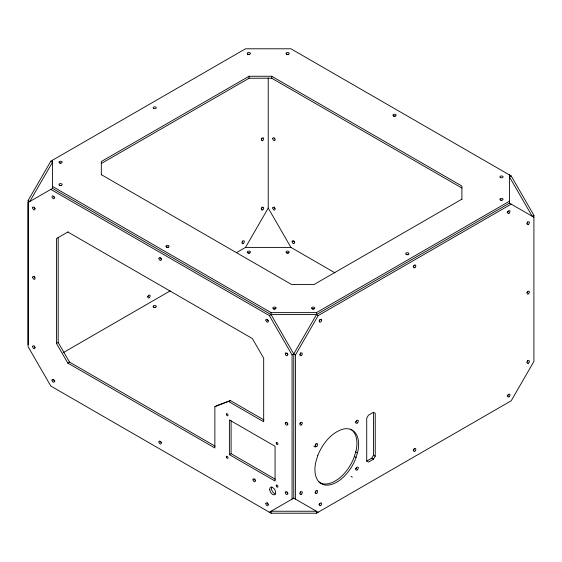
<?xml version="1.0" encoding="UTF-8"?>
<svg xmlns="http://www.w3.org/2000/svg" width="562" height="562" viewBox="0 0 562 562"><rect width="100%" height="100%" fill="white"/><g stroke="black" fill="none" stroke-linecap="round" stroke-linejoin="round"><path stroke-width="0.84" d="M28.1 344.745L28.1 200.536L50.805 161.21L245.517 48.789L290.933 48.789L511.195 175.955L533.9 215.288L533.9 361.464L511.195 400.79L316.483 513.211L271.067 513.211L50.805 386.045L28.1 346.712L28.1 202.503L52.512 188.41L52.512 160.226M271.067 513.211L271.067 511.244L316.483 511.244L316.483 513.211M318.183 512.228L293.771 498.136L293.771 353.92L271.067 314.594L271.067 312.627L52.512 186.444M292.071 499.112L292.071 354.903L293.771 353.92L316.483 314.594L316.483 312.627L509.488 201.196L509.488 203.156L533.9 217.255M366.719 461.1L366.719 418.163L368.419 415.213L373.526 412.262L375.233 413.246L375.233 456.182L373.526 459.133L368.419 462.083L366.719 461.1L371.826 458.149L373.526 455.199L373.526 412.262M533.9 215.288L532.2 216.272L509.488 176.939L509.488 174.972L509.488 203.156L316.483 314.594L271.067 314.594L269.36 315.577L50.805 189.394M236.398 252.675L245.517 247.406L268.229 208.081L268.229 77.851M295.479 499.112L295.479 354.903L318.183 315.577L511.195 204.139M355.444 422.132L355.676 421.964A1.728 0.998 -60 0 0 356.54 420.467M355.444 469.003L355.676 468.834A1.728 0.998 -60 0 0 356.54 467.338M461.901 199.377L461.901 186.05L271.734 76.263L249.029 76.263L101.322 161.54L101.322 174.866M101.322 163.507L249.029 78.23L271.734 78.23L461.901 188.017M68.03 231.895L56.481 238.555L56.481 343.438L67.84 363.101L214.867 447.984L214.867 406.691L216.567 405.708L230.427 400.601L263.866 419.905M56.481 343.438L58.188 342.455L58.188 237.571M63.148 352.697L170.293 290.842M67.84 363.101L69.54 362.118L215.056 446.13M461.901 199.159L314.186 284.442L291.481 284.442L101.322 174.649M509.488 176.939L511.195 175.955M214.867 406.691L230.427 400.601M229.408 454.679L275.078 481.044L275.078 446.305L229.408 419.933L229.408 454.679L231.108 453.696L275.282 479.196M269.36 512.228L293.771 498.136M245.517 247.406L290.933 247.406L334.952 272.816M271.067 312.627L316.483 312.627M50.805 161.21L52.512 162.193L29.8 201.519L28.1 200.536M316.483 314.594L318.183 315.577M52.512 188.41L271.067 314.594M293.771 353.92L295.479 354.903M67.84 232.001L252.331 338.521L263.683 358.184L263.683 421.767L228.727 401.584M373.526 455.199L375.233 456.182M371.826 458.149L373.526 459.133M355.697 451.911L357.397 452.895M354.348 456.442L356.048 457.426M313.779 446.235L315.198 447.057M350.962 476.358L352.381 477.173M318.457 481.634C325.37 487.198 334.966 482.02 340.727 477.047A30.91 17.843 -60 0 0 353.997 457.63L356.182 450.281A30.91 17.843 -60 0 0 350.519 429.171M268.229 208.081L290.933 247.406M269.36 315.577L292.071 354.903M58.188 342.455L69.54 362.118M53.938 196.552L54.142 196.918A1.609 0.927 60 0 0 54.676 197.508M271.734 76.263L271.734 78.23M249.029 76.263L249.029 78.23M231.108 420.692L231.108 453.696M275.043 208.467A1.609 0.927 60 0 1 274.621 207.743M274.509 207.364A1.609 0.927 60 0 1 274.474 206.999M275.043 139.06A1.609 0.927 60 0 1 274.509 137.957M294.692 242.32A1.609 0.927 60 0 1 294.418 242.032M294.186 241.688A1.609 0.927 60 0 1 293.891 240.936M35.188 208.607A1.609 0.927 60 0 1 34.38 207.216M161.491 259.152A1.609 0.927 60 0 1 161.217 258.864M160.985 258.52A1.609 0.927 60 0 1 160.69 257.761M268.418 320.888A1.609 0.927 60 0 1 267.617 319.497M288.095 354.671A1.609 0.927 60 0 1 287.8 354.453M287.526 354.165A1.609 0.927 60 0 1 286.999 353.069M288.095 424.064A1.609 0.927 60 0 1 286.999 422.455M288.095 493.45A1.609 0.927 60 0 1 287.8 493.239M287.526 492.944A1.609 0.927 60 0 1 286.999 491.848M268.418 504.423A1.609 0.927 60 0 1 267.582 502.674M161.491 442.694A1.609 0.927 60 0 1 160.69 441.303M35.188 347.386A1.609 0.927 60 0 1 34.38 346.002M54.858 381.177A1.609 0.927 60 0 1 53.762 379.568M35.188 278A1.609 0.927 60 0 1 34.675 277.368M34.5 276.989A1.609 0.927 60 0 1 34.345 276.251M255.387 480.278A1.602 0.927 60 0 1 254.727 479.028M275.556 493.872A4.215 2.431 60 0 1 272.177 491.012A4.215 2.431 60 0 1 271.832 486.825M319.954 319.357A1.609 0.927 -60 0 1 318.942 321.028M300.586 352.704A1.609 0.927 -60 0 1 300.431 353.449M300.256 353.821A1.609 0.927 -60 0 1 299.743 354.453M414.082 265.138A1.609 0.927 -60 0 1 413.281 266.529M508.118 211.157A1.609 0.927 -60 0 1 507.704 211.881M507.43 212.169A1.609 0.927 -60 0 1 507.142 212.38M527.655 221.604A1.609 0.927 -60 0 1 526.812 223.36M527.62 291.355A1.609 0.927 -60 0 1 527.5 291.741M527.325 292.114A1.609 0.927 -60 0 1 526.812 292.746M527.655 360.39A1.609 0.927 -60 0 1 526.812 362.139M508.238 394.32A1.609 0.927 -60 0 1 507.142 395.922M414.082 448.68A1.609 0.927 -60 0 1 413.969 449.059M413.787 449.431A1.609 0.927 -60 0 1 413.281 450.071M300.586 491.483A1.609 0.927 -60 0 1 300.431 492.228M300.256 492.6A1.609 0.927 -60 0 1 299.743 493.239M319.813 503.419A1.609 0.927 -60 0 1 319.399 504.135M319.125 504.423A1.609 0.927 -60 0 1 318.83 504.641M300.544 422.455A1.609 0.927 -60 0 1 299.743 423.846M315.992 443.516A1.728 0.998 -60 0 1 315.092 445.399M315.949 490.774A1.728 0.998 -60 0 1 315.092 492.27M261.983 206.999A1.609 0.927 -60 0 1 261.14 208.755M261.941 137.971A1.609 0.927 -60 0 1 261.14 139.362M242.559 240.936A1.609 0.927 -60 0 1 242.032 242.032M148.41 295.289A1.609 0.927 -60 0 1 147.609 296.68M273.455 309.205A1.609 0.927 0 0 1 275.057 309.114M312.353 309.156A1.609 0.927 0 0 1 313.954 309.156M166.331 247.568A1.609 0.927 0 0 1 168.6 247.568M59.734 185.685A1.609 0.927 0 0 1 61.342 185.685M60.12 163.219A1.609 0.927 0 0 1 60.956 163.219M247.709 54.739A1.609 0.927 0 0 1 249.647 54.591M286.472 54.739A1.609 0.927 0 0 1 288.742 54.739M393.73 116.32A1.609 0.927 0 0 1 395.339 116.32M501.044 200.346A1.609 0.927 0 0 1 501.88 200.346M406.509 254.797A1.609 0.927 0 0 1 408.11 254.797M153.559 307.716A1.609 0.927 0 0 1 155.829 307.716M248.046 253.209A1.609 0.927 0 0 1 249.647 253.209M286.803 253.209A1.609 0.927 0 0 1 288.411 253.209M54.289 197.831L54.275 198.168A1.609 0.927 60 0 1 52.435 197.901L52.238 197.536A1.609 0.927 60 0 1 52.758 195.85A1.609 0.927 60 0 1 54.289 197.831M321.661 319.996L321.654 320.34A1.609 0.927 -60 0 1 319.813 322.202L319.609 322.068A1.609 0.927 -60 0 1 320.136 319.778A1.609 0.927 -60 0 1 321.661 319.996M275.991 307.899L275.977 308.145A1.609 0.927 0 0 1 273.729 308.833A1.609 0.927 0 0 1 273.153 307.4L273.455 307.238A1.609 0.927 0 0 1 275.991 307.899M317.846 455.227L315.661 462.575A30.91 17.843 -60 0 0 328.405 485.062A30.91 17.843 -60 0 0 355.697 458.613L357.882 451.265A30.91 17.843 -60 0 0 342.427 429.277C330.568 433.26 322.539 444.092 317.846 455.227M272.767 138.575A1.609 0.927 60 0 0 274.474 140.697A1.609 0.927 60 0 0 274.474 138.428A1.609 0.927 60 0 0 272.767 138.575M272.767 207.982A1.609 0.927 60 0 0 274.474 210.104A1.609 0.927 60 0 0 274.474 207.835A1.609 0.927 60 0 0 272.767 207.982M292.149 241.555A1.609 0.927 60 0 0 293.856 243.676A1.609 0.927 60 0 0 293.856 241.4A1.609 0.927 60 0 0 292.149 241.555M285.257 423.081A1.609 0.927 60 0 0 286.957 425.195A1.609 0.927 60 0 0 286.957 422.926A1.609 0.927 60 0 0 285.257 423.081M158.948 258.387A1.609 0.927 60 0 0 160.655 260.501A1.609 0.927 60 0 0 160.655 258.232A1.609 0.927 60 0 0 158.948 258.387M158.948 441.922A1.609 0.927 60 0 0 160.655 444.043A1.609 0.927 60 0 0 160.655 441.774A1.609 0.927 60 0 0 158.948 441.922M32.638 346.621A1.609 0.927 60 0 0 34.345 348.742A1.609 0.927 60 0 0 34.345 346.466A1.609 0.927 60 0 0 32.638 346.621M52.02 380.193A1.609 0.927 60 0 0 53.727 382.308A1.609 0.927 60 0 0 53.727 380.038A1.609 0.927 60 0 0 52.02 380.193M32.638 207.842A1.609 0.927 60 0 0 34.345 209.963A1.609 0.927 60 0 0 34.345 207.687A1.609 0.927 60 0 0 32.638 207.842M265.875 320.115A1.609 0.927 60 0 0 267.582 322.237A1.609 0.927 60 0 0 267.582 319.968A1.609 0.927 60 0 0 265.875 320.115M285.257 353.688A1.609 0.927 60 0 0 286.957 355.809A1.609 0.927 60 0 0 286.957 353.533A1.609 0.927 60 0 0 285.257 353.688M285.257 492.467A1.609 0.927 60 0 0 286.957 494.588A1.609 0.927 60 0 0 286.957 492.312A1.609 0.927 60 0 0 285.257 492.467M265.875 503.657A1.609 0.927 60 0 0 267.582 505.779A1.609 0.927 60 0 0 267.582 503.503A1.609 0.927 60 0 0 265.875 503.657M32.638 277.228A1.609 0.927 60 0 0 34.345 279.349A1.609 0.927 60 0 0 34.345 277.08A1.609 0.927 60 0 0 32.638 277.228M252.991 479.822A1.602 0.927 60 0 0 254.804 481.739A1.602 0.927 60 0 0 254.551 479.344A1.602 0.927 60 0 0 252.991 479.822M226.317 414.32A1.201 0.695 60 0 0 227.68 415.754A1.201 0.695 60 0 0 227.491 413.955A1.201 0.695 60 0 0 226.317 414.32M276.244 443.144A1.201 0.695 60 0 0 277.607 444.584A1.201 0.695 60 0 0 277.417 442.779A1.201 0.695 60 0 0 276.244 443.144M276.244 485.751A1.201 0.695 60 0 0 277.607 487.191A1.201 0.695 60 0 0 277.417 485.385A1.201 0.695 60 0 0 276.244 485.751M226.317 456.927A1.201 0.695 60 0 0 227.68 458.36A1.201 0.695 60 0 0 227.491 456.562A1.201 0.695 60 0 0 226.317 456.927M269.76 489.762A4.215 2.431 60 0 0 274.53 494.799A4.215 2.431 60 0 0 273.856 488.497A4.215 2.431 60 0 0 269.76 489.762M301.45 424.83A1.609 0.927 -60 0 0 301.956 422.343A1.609 0.927 -60 0 0 300.059 424.029A1.609 0.927 -60 0 0 301.45 424.83M528.519 293.729A1.609 0.927 -60 0 0 529.025 291.242A1.609 0.927 -60 0 0 527.128 292.928A1.609 0.927 -60 0 0 528.519 293.729M414.981 267.512A1.609 0.927 -60 0 0 415.494 265.025A1.609 0.927 -60 0 0 413.59 266.711A1.609 0.927 -60 0 0 414.981 267.512M414.981 451.047A1.609 0.927 -60 0 0 415.494 448.56A1.609 0.927 -60 0 0 413.59 450.246A1.609 0.927 -60 0 0 414.981 451.047M301.45 494.223A1.609 0.927 -60 0 0 301.956 491.729A1.609 0.927 -60 0 0 300.059 493.415A1.609 0.927 -60 0 0 301.45 494.223M320.825 505.407A1.609 0.927 -60 0 0 321.338 502.92A1.609 0.927 -60 0 0 319.441 504.606A1.609 0.927 -60 0 0 320.825 505.407M301.45 355.437A1.609 0.927 -60 0 0 301.956 352.95A1.609 0.927 -60 0 0 300.059 354.636A1.609 0.927 -60 0 0 301.45 355.437M509.137 213.153A1.609 0.927 -60 0 0 509.643 210.666A1.609 0.927 -60 0 0 507.746 212.352A1.609 0.927 -60 0 0 509.137 213.153M528.519 224.343A1.609 0.927 -60 0 0 529.025 221.857A1.609 0.927 -60 0 0 527.128 223.535A1.609 0.927 -60 0 0 528.519 224.343M528.519 363.122A1.609 0.927 -60 0 0 529.025 360.635A1.609 0.927 -60 0 0 527.128 362.321A1.609 0.927 -60 0 0 528.519 363.122M509.137 396.695A1.609 0.927 -60 0 0 509.643 394.201A1.609 0.927 -60 0 0 507.746 395.887A1.609 0.927 -60 0 0 509.137 396.695M316.792 446.383A1.728 0.998 -60 0 0 317.34 443.706A1.728 0.998 -60 0 0 315.296 445.518A1.728 0.998 -60 0 0 316.792 446.383M316.792 493.253A1.728 0.998 -60 0 0 317.34 490.577A1.728 0.998 -60 0 0 315.296 492.389A1.728 0.998 -60 0 0 316.792 493.253M357.383 469.818A1.728 0.998 -60 0 0 357.931 467.141A1.728 0.998 -60 0 0 355.887 468.954A1.728 0.998 -60 0 0 357.383 469.818M357.383 422.947A1.728 0.998 -60 0 0 357.931 420.278A1.728 0.998 -60 0 0 355.887 422.083A1.728 0.998 -60 0 0 357.383 422.947M149.309 297.663A1.609 0.927 -60 0 0 149.815 295.176A1.609 0.927 -60 0 0 147.918 296.862A1.609 0.927 -60 0 0 149.309 297.663M243.465 243.304A1.609 0.927 -60 0 0 243.971 240.817A1.609 0.927 -60 0 0 242.074 242.503A1.609 0.927 -60 0 0 243.465 243.304M262.847 209.738A1.609 0.927 -60 0 0 263.353 207.252A1.609 0.927 -60 0 0 261.456 208.931A1.609 0.927 -60 0 0 262.847 209.738M262.847 140.345A1.609 0.927 -60 0 0 263.353 137.859A1.609 0.927 -60 0 0 261.456 139.545A1.609 0.927 -60 0 0 262.847 140.345M406.171 254.284A1.609 0.927 0 0 0 408.862 253.869A1.609 0.927 0 0 0 406.895 252.738A1.609 0.927 0 0 0 406.171 254.284M312.022 308.643A1.609 0.927 0 0 0 314.706 308.229A1.609 0.927 0 0 0 312.739 307.098A1.609 0.927 0 0 0 312.022 308.643M500.328 199.932A1.609 0.927 0 0 0 503.011 199.51A1.609 0.927 0 0 0 501.044 198.379A1.609 0.927 0 0 0 500.328 199.932M500.328 177.55A1.609 0.927 0 0 0 503.011 177.135A1.609 0.927 0 0 0 501.044 175.997A1.609 0.927 0 0 0 500.328 177.55M393.4 115.814A1.609 0.927 0 0 0 396.084 115.4A1.609 0.927 0 0 0 394.117 114.262A1.609 0.927 0 0 0 393.4 115.814M286.472 54.078A1.609 0.927 0 0 0 289.163 53.664A1.609 0.927 0 0 0 287.196 52.533A1.609 0.927 0 0 0 286.472 54.078M247.709 54.078A1.609 0.927 0 0 0 250.399 53.664A1.609 0.927 0 0 0 248.432 52.533A1.609 0.927 0 0 0 247.709 54.078M153.559 108.438A1.609 0.927 0 0 0 156.243 108.023A1.609 0.927 0 0 0 154.276 106.892A1.609 0.927 0 0 0 153.559 108.438M59.403 162.797A1.609 0.927 0 0 0 62.087 162.383A1.609 0.927 0 0 0 60.12 161.252A1.609 0.927 0 0 0 59.403 162.797M59.403 185.179A1.609 0.927 0 0 0 62.087 184.765A1.609 0.927 0 0 0 60.12 183.626A1.609 0.927 0 0 0 59.403 185.179M166.331 246.915A1.609 0.927 0 0 0 169.014 246.5A1.609 0.927 0 0 0 167.047 245.362A1.609 0.927 0 0 0 166.331 246.915M286.472 252.696A1.609 0.927 0 0 0 289.163 252.282A1.609 0.927 0 0 0 287.196 251.144A1.609 0.927 0 0 0 286.472 252.696M247.709 252.696A1.609 0.927 0 0 0 250.399 252.282A1.609 0.927 0 0 0 248.432 251.144A1.609 0.927 0 0 0 247.709 252.696M153.559 307.056A1.609 0.927 0 0 0 156.243 306.641A1.609 0.927 0 0 0 154.276 305.503A1.609 0.927 0 0 0 153.559 307.056"/></g></svg>
